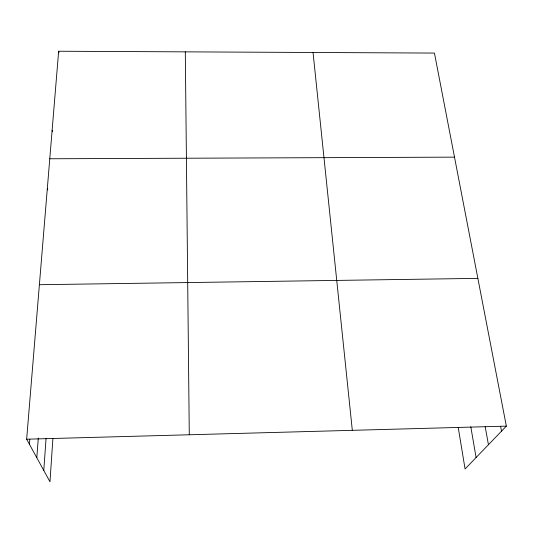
<?xml version="1.0" encoding="UTF-8"?>
<svg xmlns="http://www.w3.org/2000/svg" width="533" height="533" viewBox="0 0 533 533"><rect width="100%" height="100%" fill="white"/><g stroke="black" fill="none" stroke-linecap="round" stroke-linejoin="round"><path stroke-width="0.8" d="M52.894 438.572L49.975 481.765L26.65 439.199L58.643 51.235L434.442 53.073L506.35 426.134L465.076 468.967L458.213 427.373M43.773 470.446L46.071 438.286M36.804 457.727L38.296 438.053M29.402 444.222L29.795 439.325M26.65 439.199L506.35 426.134M39.389 284.715L477.868 278.373M49.776 158.774L454.502 157.142M47.337 188.362L47.75 189.921M52.121 130.332L52.474 131.838M58.643 51.235L58.963 52.847M500.587 426.287L501.506 431.157M485.19 426.726L488.441 444.715M470.812 426.846L476.096 457.527M313.044 52.481L352.32 430.331M185.304 51.854L189.282 434.768"/></g></svg>
